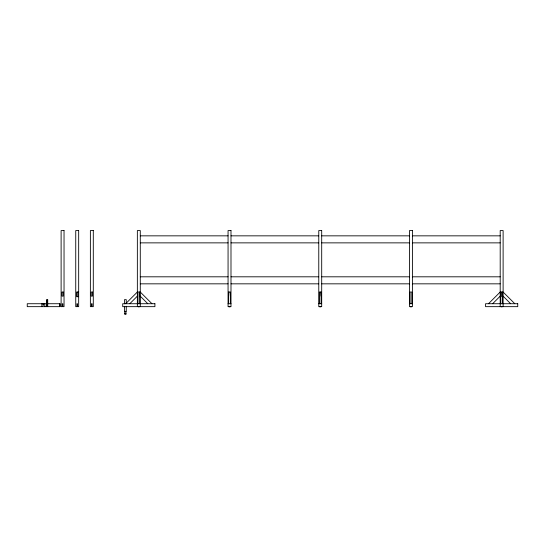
<?xml version="1.0" encoding="UTF-8"?>
<svg xmlns="http://www.w3.org/2000/svg" width="545" height="545" viewBox="0 0 545 545"><rect width="100%" height="100%" fill="white"/><g stroke="black" fill="none" stroke-linecap="round" stroke-linejoin="round"><path stroke-width="0.82" d="M125.684 303.694L137.408 291.97M129.826 303.694L137.408 296.105M488.524 303.694L500.194 292.025M492.66 303.694L500.194 296.167M140.283 235.842L228.062 235.842M230.991 235.842L318.771 235.842M321.7 235.842L409.486 235.842M412.408 235.842L500.194 235.842M140.283 242.866L228.062 242.866M230.991 242.866L318.771 242.866M321.7 242.866L409.486 242.866M412.408 242.866L500.194 242.866M140.283 276.812L228.062 276.812M230.991 276.812L318.771 276.812M321.7 276.812L409.486 276.812M412.408 276.812L500.194 276.812M140.283 283.836L228.062 283.836M230.991 283.836L318.771 283.836M321.7 283.836L409.486 283.836M412.408 283.836L500.194 283.836M78.671 292.025L76.62 292.025L76.62 296.705L78.671 296.705M228.648 296.167L228.941 292.025M321.114 296.167L320.821 292.025M46.434 303.728L27.25 303.728L27.25 306.658L60.202 306.658L60.202 303.728L48.008 303.728M228.062 303.728L230.991 303.728M318.771 303.728L321.7 303.728M409.486 303.728L412.408 303.728M138.232 306.801L139.404 306.801M228.941 306.801L230.113 306.801M319.649 306.801L320.821 306.801M410.365 306.801L411.53 306.801M501.073 306.801L502.245 306.801M124.791 313.389L125.963 313.389M503.103 292.025L514.787 303.694M503.103 296.167L510.651 303.694M140.263 292.025L151.932 303.694M140.263 296.167L147.797 303.694M503.117 306.658L503.117 230.576L500.194 230.576L500.194 306.658M502.531 303.694L502.531 292.025L500.78 292.025L500.78 303.694M502.245 292.025L502.245 296.705M501.073 292.025L501.073 296.705M411.822 303.694L411.822 292.025L410.072 292.025L410.072 303.694M321.114 303.694L321.114 292.025L319.356 292.025L319.356 303.694M230.406 303.694L230.406 292.025L228.648 292.025L228.648 303.694M140.283 306.658L140.283 230.576L137.354 230.576L137.354 306.658M139.697 303.694L139.697 292.025L137.94 292.025L137.94 303.694M139.404 292.025L139.404 296.705M126.256 302.986L126.256 299.648L124.498 299.648L124.498 303.817M126.256 306.297L126.256 311.318L124.498 311.318L124.498 306.297M125.963 311.318L125.963 314.424L124.791 314.424L124.791 311.318M77.792 292.025L77.792 296.705M59.439 303.728L59.439 306.658M47.715 306.658L47.715 299.634L46.543 299.634L46.543 306.658M44.806 303.728L44.806 306.658M43.634 303.728L43.634 305.193L43.048 305.193L43.048 303.728M41.883 303.728L41.883 306.658M64.038 230.576L61.115 230.576L61.115 306.658L62.28 306.658L62.28 303.728L62.866 303.728L62.866 306.658L64.038 306.658L64.038 230.576M78.671 230.576L75.741 230.576L75.741 306.658L76.913 306.658L76.913 303.728L77.499 303.728L77.499 306.658L78.671 306.658L78.671 230.576M93.297 230.576L90.375 230.576L90.375 306.658L91.546 306.658L91.546 303.728L92.125 303.728L92.125 306.658L93.297 306.658L93.297 230.576M230.991 230.576L228.062 230.576L228.062 306.658L230.991 306.658L230.991 230.576M321.7 230.576L318.771 230.576L318.771 306.658L321.7 306.658L321.7 230.576M412.408 230.576L409.486 230.576L409.486 306.658L412.408 306.658L412.408 230.576M63.159 292.025L61.987 292.025L61.987 296.126L63.159 296.126L63.159 292.025M92.418 292.025L91.253 292.025L91.253 296.126L92.418 296.126L92.418 292.025M47.422 300.22L46.836 300.22L46.836 306.072L47.422 306.072L47.422 300.22M154.909 303.728L122.72 303.728L122.72 306.658L154.909 306.658L154.909 303.728M517.75 303.728L485.561 303.728L485.561 306.658L517.75 306.658L517.75 303.728"/></g></svg>
